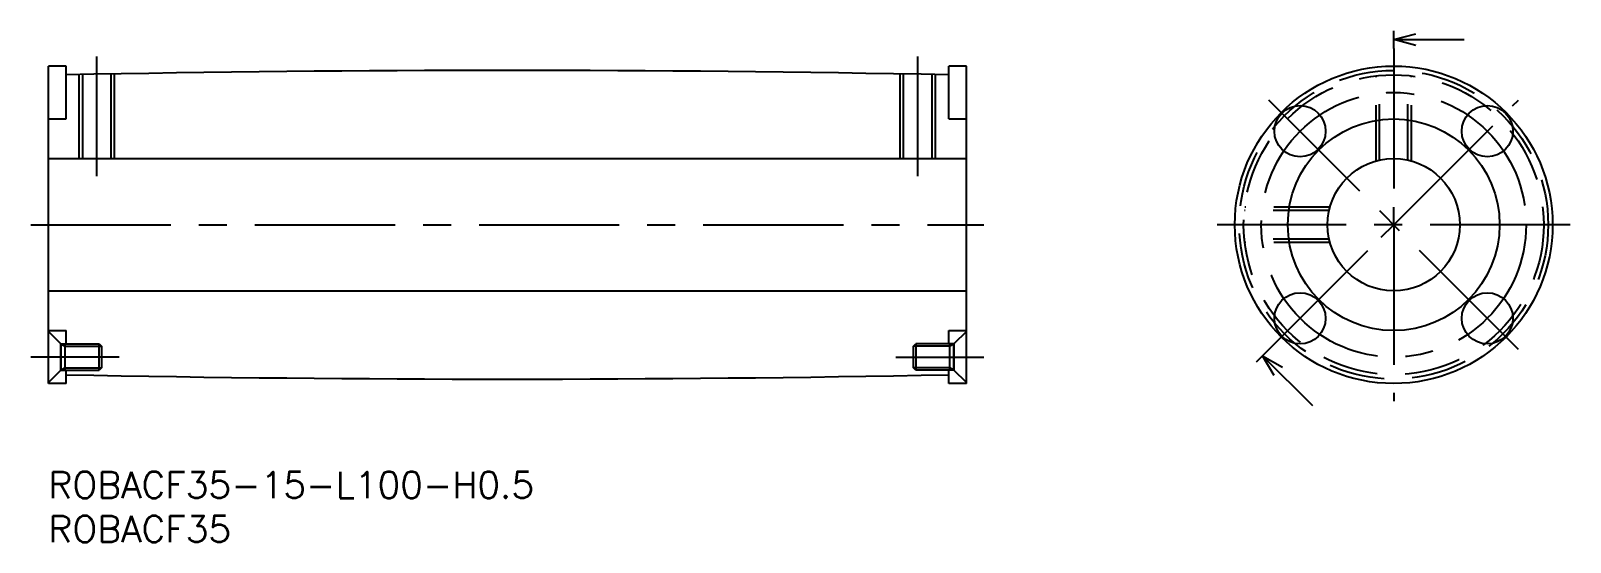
# Model space of a CAD drawing. Extents: x -2 to 172, y -8 to 50.
import ezdxf

# ---------------------------------------------------------------- set-up
doc = ezdxf.new("R2010")
doc.units = 0
doc.header["$LTSCALE"] = 0.5
doc.linetypes.add('CENTER', pattern=[50.8, 31.75, -6.35, 6.35, -6.35])
doc.linetypes.add('DASHED', pattern=[19.05, 12.7, -6.35])
doc.layers.get('0').update_dxf_attribs({"linetype": 'CONTINUOUS'})
for name, color, linetype in [('MSM_CENTER', 1, 'CENTER'), ('MSM_CONTINUOUS', 7, 'CONTINUOUS'), ('MSM_DASHED', 4, 'DASHED'), ('MSM_NARROW', 5, 'CONTINUOUS'), ('MSM_PART_NUMBER', 7, 'CONTINUOUS')]:
    doc.layers.add(name, color=color, linetype=linetype)
doc.styles.get("Standard").update_dxf_attribs({"font": 'txt.shx', "height": 3, "bigfont": 'bigfont.shx'})

msp = doc.modelspace()

# ---------------------------------------------------------------- linework, layer by layer
at = {"color": 0, "linetype": 'BYBLOCK'}
for p, q in [((152.42, 49), (154.92, 49.67)), ((154.92, 48.33), (152.42, 49)), ((152.42, 49), (160.42, 49)), ((138.86, 10.91), (137.57, 13.15)), ((137.57, 13.15), (139.81, 11.86)), ((137.57, 13.15), (143.23, 7.49))]:
    msp.add_line(p, q, dxfattribs=at)
at = {"layer": 'MSM_CENTER'}
for p, q in [((152.42, 48), (152.42, 30)), ((5.5, 33.5), (5.5, 47.07)), ((98.5, 33.5), (98.5, 47.07)), ((166.56, 13.86), (138.28, 42.14)), ((152.42, 28), (166.56, 42.14)), ((-2, 28), (106, 28)), ((172.42, 28), (132.42, 28)), ((152.42, 28), (152.42, 8)), ((138.28, 13.86), (151, 26.59)), ((8, 13), (-2, 13)), ((96, 13), (106, 13))]:
    msp.add_line(p, q, dxfattribs=at)
msp.add_circle((152.42, 28), 15, dxfattribs=at)
at = {"layer": 'MSM_CONTINUOUS'}
for p, q in [((152.42, 48), (152.42, 50)), ((0, 10), (0, 46)), ((2, 46), (0, 46)), ((2, 40), (2, 46)), ((104, 46), (102, 46)), ((102, 40), (102, 46)), ((104, 10), (104, 46)), ((3.88, 35.5), (3.88, 45.04)), ((7.12, 35.5), (7.12, 45.1)), ((96.88, 35.5), (96.88, 45.1)), ((100.12, 35.5), (100.12, 45.04)), ((0, 40), (2, 40)), ((102, 40), (104, 40)), ((0, 35.5), (104, 35.5)), ((152.42, 28), (152.42, 30)), ((151, 26.59), (152.42, 28)), ((0, 20.5), (104, 20.5)), ((0, 16), (2, 16)), ((0, 15.9), (1.4, 14.5)), ((2, 14.5), (2, 16)), ((102, 16), (104, 16)), ((102, 14.5), (102, 16)), ((104, 15.9), (102.6, 14.5)), ((1.4, 11.5), (1.4, 14.5)), ((1.4, 14.5), (1.4, 11.5)), ((1.4, 14.5), (5.73, 14.5)), ((1.87, 14.5), (1.87, 11.5)), ((5.73, 11.5), (5.73, 14.5)), ((5.73, 14.5), (6, 14.23)), ((6, 14.23), (6, 11.77)), ((98, 14.23), (98.27, 14.5)), ((98, 11.77), (98, 14.23)), ((98.27, 14.5), (98.27, 11.5)), ((102.6, 14.5), (98.27, 14.5)), ((102.13, 11.5), (102.13, 14.5)), ((102.6, 11.5), (102.6, 14.5)), ((102.6, 14.5), (102.6, 11.5)), ((102.6, 11.5), (102.6, 14.5)), ((136.86, 12.44), (138.28, 13.86)), ((0, 10.1), (1.4, 11.5)), ((1.4, 11.5), (5.73, 11.5)), ((2, 10), (2, 11.5)), ((6, 11.77), (5.73, 11.5)), ((98.27, 11.5), (98, 11.77)), ((102.6, 11.5), (98.27, 11.5)), ((102, 10), (102, 11.5)), ((104, 10.1), (102.6, 11.5)), ((2, 10), (0, 10)), ((104, 10), (102, 10))]:
    msp.add_line(p, q, dxfattribs=at)
for centre, radius in [((152.42, 28), 18), ((141.81, 38.61), 2.9), ((163.03, 38.61), 2.9), ((152.42, 28), 12), ((152.42, 28), 7.5), ((141.81, 17.39), 2.9), ((163.03, 17.39), 2.9)]:
    msp.add_circle(centre, radius, dxfattribs=at)
for centre, start, end in [((52, -2454.75), 88.85412, 91.14588), ((52, 2510.75), 268.85412, 271.14588)]:
    msp.add_arc(centre, 2500.25, start, end, dxfattribs=at)
at = {"layer": 'MSM_DASHED'}
for p, q in [((150.42, 35.23), (150.42, 44.88)), ((150.8, 35.32), (150.8, 44.92)), ((154.04, 35.32), (154.04, 44.92)), ((154.42, 35.23), (154.42, 44.88)), ((145.19, 30), (135.54, 30)), ((145.1, 29.62), (135.5, 29.62)), ((145.1, 26.38), (135.5, 26.38)), ((145.19, 26), (135.54, 26))]:
    msp.add_line(p, q, dxfattribs=at)
for radius in [17.5, 17]:
    msp.add_circle((152.42, 28), radius, dxfattribs=at)
at = {"layer": 'MSM_NARROW'}
for p, q in [((3.5, 35.5), (3.5, 45.03)), ((7.5, 35.5), (7.5, 45.1)), ((96.5, 35.5), (96.5, 45.1)), ((100.5, 35.5), (100.5, 45.03)), ((1.4, 14.5), (1.87, 14.23)), ((1.87, 14.23), (6, 14.23)), ((102.13, 14.23), (98, 14.23)), ((102.6, 14.5), (102.13, 14.23)), ((1.4, 11.5), (1.87, 11.77)), ((1.87, 11.77), (6, 11.77)), ((102.13, 11.77), (98, 11.77)), ((102.6, 11.5), (102.13, 11.77))]:
    msp.add_line(p, q, dxfattribs=at)

# ---------------------------------------------------------------- texts
at = {"layer": 'MSM_PART_NUMBER', "linetype": 'CONTINUOUS'}
for s, p in [('ROBACF35-15-L100-H0.5', (0, -3)), ('ROBACF35', (0, -8))]:
    msp.add_text(s, height=3, dxfattribs=at).set_placement(p)

doc.saveas('drawing.dxf')
